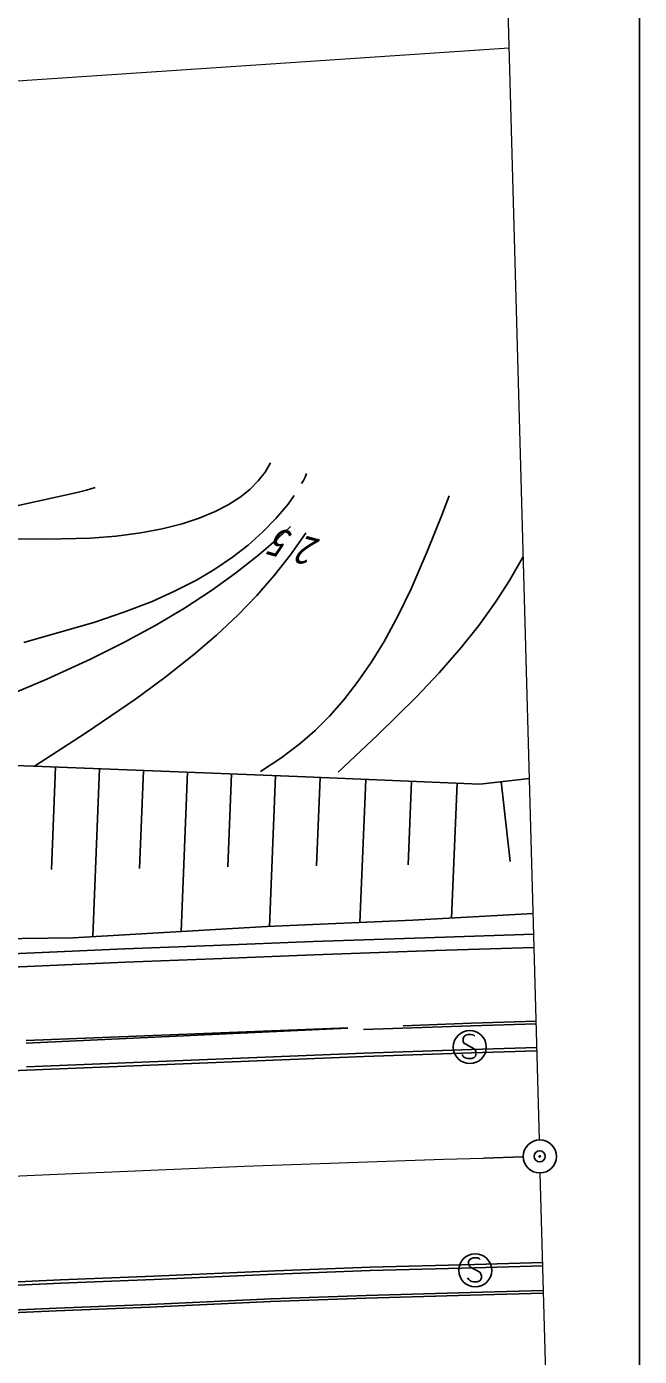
# Model space of a CAD drawing. Units: millimetres, scale not verified. Extents: x 40000 to 802321, y 20000 to 700605.
# Drawn here: x 551362 to 579000, y 284026 to 343979 of the extents above; entities that cross this region are included whole.
import ezdxf

# ---------------------------------------------------------------- set-up
doc = ezdxf.new("R2010")
doc.units = ezdxf.units.MM
doc.header["$LTSCALE"] = 1000
doc.header["$PDMODE"] = 32
doc.header["$PDSIZE"] = 500
doc.linetypes.add('CHAIN', pattern=[18.5, 12, -1.5, 3.5, -1.5])
for name, color, linetype, lineweight in [('M-BGD', 7, 'Continuous', 25), ('M-BMK', 2, 'CHAIN', 13), ('M-BMK-HTXT', 7, 'Continuous', 13), ('M-BMK-LINE', 2, 'Continuous', 13), ('M-BMK-SRVR', 3, 'Continuous', 25), ('M-TTL-BAND', 7, 'Continuous', 25)]:
    doc.layers.add(name, color=color, linetype=linetype, lineweight=lineweight)
doc.layers.add('M-OTRS', color=6, linetype='Continuous')
doc.styles.add('ＭＳ ゴシック', font='')
doc.styles.get('ＭＳ ゴシック').set_extended_font_data('MS Gothic')

msp = doc.modelspace()

# ---------------------------------------------------------------- linework, layer by layer
at = {"layer": 'M-BGD'}
for p, q in [((562116, 323886), (561811, 323499)), ((562368, 324304), (562116, 323886)), ((563919, 323671), (563987, 323825)), ((554057, 323081), (554456, 323196)), ((561811, 323499), (561427, 323115)), ((563764, 323379), (563845, 323518)), ((563845, 323518), (563919, 323671)), ((550986, 322393), (553650, 322973)), ((553650, 322973), (554057, 323081)), ((560990, 322764), (560458, 322421)), ((561427, 323115), (560990, 322764)), ((563157, 322455), (563429, 322835)), ((570272, 322428), (570422, 322823)), ((559861, 322110), (559149, 321813)), ((560458, 322421), (559861, 322110)), ((562605, 321802), (563157, 322455)), ((569433, 320309), (570121, 322034)), ((570121, 322034), (570272, 322428)), ((558382, 321560), (557481, 321331)), ((559149, 321813), (558382, 321560)), ((562018, 321198), (562605, 321802)), ((563257, 321446), (562705, 320916)), ((552295, 320871), (550328, 320881)), ((554250, 320920), (552295, 320871)), ((555404, 321006), (554250, 320920)), ((556517, 321149), (555404, 321006)), ((557481, 321331), (556517, 321149)), ((561352, 320603), (562018, 321198)), ((562705, 320916), (561832, 320162)), ((563259, 320157), (563945, 321131)), ((563945, 321131), (563960, 321153)), ((560652, 320057), (561352, 320603)), ((561832, 320162), (560781, 319334)), ((562534, 319231), (563259, 320157)), ((568699, 318627), (569433, 320309)), ((559853, 319516), (560652, 320057)), ((573136, 319000), (573729, 320027)), ((573729, 320027), (573743, 320054)), ((573743, 320054), (573763, 320091)), ((558038, 318520), (559019, 319023)), ((559019, 319023), (559853, 319516)), ((560781, 319334), (559699, 318558)), ((561741, 318325), (562534, 319231)), ((572505, 318024), (573136, 319000)), ((557021, 318066), (558038, 318520)), ((559699, 318558), (558478, 317761)), ((568113, 317423), (568699, 318627)), ((555745, 317572), (557021, 318066)), ((558478, 317761), (557225, 317014)), ((560910, 317466), (561741, 318325)), ((571755, 316983), (572505, 318024)), ((554433, 317130), (555745, 317572)), ((559920, 316537), (560910, 317466)), ((567482, 316261), (568113, 317423)), ((551230, 316213), (554433, 317130)), ((557225, 317014), (555750, 316211)), ((570962, 315985), (571755, 316983)), ((555750, 316211), (554243, 315460)), ((558892, 315656), (559920, 316537)), ((566900, 315309), (567482, 316261)), ((569965, 314840), (570962, 315985)), ((554243, 315460), (552268, 314555)), ((557603, 314638), (558892, 315656)), ((566278, 314406), (566900, 315309)), ((568933, 313744), (569965, 314840)), ((552268, 314555), (550252, 313698)), ((556267, 313661), (557603, 314638)), ((565670, 313625), (566278, 314406)), ((554014, 312127), (556267, 313661)), ((565024, 312892), (565670, 313625)), ((567193, 312031), (568933, 313744)), ((564381, 312251), (565024, 312892)), ((551724, 310641), (554014, 312127)), ((563694, 311652), (564381, 312251)), ((565411, 310361), (567193, 312031)), ((562821, 311000), (563694, 311652)), ((551670, 310643), (548512, 310734)), ((563579, 310171), (551670, 310643)), ((552662, 310603), (552479, 305975)), ((561911, 310396), (562821, 311000)), ((554647, 310525), (554347, 302954)), ((556632, 310446), (556456, 306019)), ((558617, 310367), (558332, 303181)), ((560601, 310289), (560435, 306092)), ((562586, 310210), (562316, 303407)), ((571809, 309828), (563579, 310171)), ((564607, 310128), (564442, 306148)), ((566665, 310042), (566396, 303584)), ((574038, 310086), (571809, 309828)), ((568723, 309956), (568566, 306187)), ((570781, 309871), (570527, 303785)), ((572762, 309938), (573178, 306345)), ((574206, 303992), (568784, 303687)), ((562197, 303401), (553465, 302904)), ((568784, 303687), (562197, 303401)), ((553465, 302904), (544080, 302777)), ((569771, 302919), (564289, 302728)), ((574232, 303060), (569771, 302919)), ((549805, 302135), (555799, 302398)), ((555799, 302398), (559788, 302555)), ((564289, 302728), (559789, 302555)), ((569792, 302320), (564312, 302128)), ((574248, 302460), (569792, 302320)), ((549832, 301536), (555823, 301799)), ((555823, 301799), (559812, 301956)), ((564312, 302128), (559812, 301956)), ((565852, 298839), (551345, 298275)), ((565853, 298830), (551347, 298155)), ((566559, 298769), (571409, 298927)), ((568350, 298934), (571407, 299047)), ((571407, 299047), (574340, 299140)), ((571409, 298927), (574343, 299020)), ((571051, 298370), (571050, 298283)), ((571050, 298283), (571055, 298227)), ((571098, 298453), (571051, 298370)), ((571055, 298227), (571087, 298153)), ((571087, 298153), (571140, 298113)), ((571179, 298512), (571098, 298453)), ((571140, 298113), (571554, 297887)), ((571276, 298540), (571179, 298512)), ((571392, 298543), (571276, 298540)), ((571471, 298530), (571392, 298543)), ((571528, 298505), (571471, 298530)), ((571571, 298461), (571528, 298505)), ((566574, 297700), (551362, 297086)), ((566580, 297550), (551368, 296936)), ((566576, 297700), (571426, 297858)), ((566580, 297550), (571431, 297708)), ((571056, 297552), (571002, 297637)), ((571117, 297497), (571056, 297552)), ((571190, 297465), (571117, 297497)), ((571265, 297456), (571190, 297465)), ((571437, 297460), (571265, 297456)), ((571426, 297858), (574372, 297952)), ((571431, 297708), (574377, 297802)), ((571553, 297497), (571437, 297460)), ((571603, 297565), (571553, 297497)), ((571554, 297887), (571601, 297820)), ((571601, 297820), (571633, 297727)), ((571628, 297637), (571603, 297565)), ((571633, 297727), (571628, 297637)), ((551368, 296936), (547119, 296732)), ((571961, 292968), (573758, 293020)), ((571345, 288388), (571299, 288304)), ((571426, 288446), (571345, 288388)), ((571523, 288474), (571426, 288446)), ((571639, 288477), (571523, 288474)), ((571719, 288464), (571639, 288477)), ((571775, 288439), (571719, 288464)), ((571818, 288395), (571775, 288439)), ((557102, 287642), (562571, 287889)), ((562571, 287889), (566857, 288044)), ((562576, 287739), (566863, 287895)), ((566857, 288044), (571555, 288170)), ((566861, 287895), (571559, 288020)), ((571299, 288304), (571297, 288218)), ((571297, 288218), (571302, 288161)), ((571302, 288161), (571334, 288087)), ((571334, 288087), (571387, 288047)), ((571387, 288047), (571802, 287821)), ((571555, 288170), (574639, 288262)), ((571559, 288020), (574643, 288112)), ((571802, 287821), (571848, 287755)), ((547397, 287216), (552888, 287475)), ((547404, 287067), (552894, 287325)), ((552888, 287475), (557102, 287642)), ((552894, 287325), (557108, 287492)), ((557109, 287492), (562576, 287739)), ((571303, 287486), (571249, 287571)), ((571365, 287432), (571303, 287486)), ((571437, 287400), (571365, 287432)), ((571512, 287390), (571437, 287400)), ((571684, 287394), (571512, 287390)), ((571800, 287431), (571684, 287394)), ((571851, 287500), (571800, 287431)), ((571848, 287755), (571880, 287662)), ((571875, 287571), (571851, 287500)), ((571880, 287662), (571875, 287571)), ((556921, 286372), (562388, 286619)), ((562383, 286500), (566669, 286655)), ((562388, 286619), (566675, 286775)), ((566669, 286655), (571367, 286780)), ((566675, 286775), (571372, 286900)), ((571367, 286780), (574677, 286879)), ((571372, 286900), (574674, 286998)), ((547211, 285827), (552701, 286086)), ((547217, 285947), (552707, 286205)), ((552701, 286086), (556915, 286252)), ((552707, 286205), (556921, 286372)), ((556915, 286252), (562383, 286500))]:
    msp.add_line(p, q, dxfattribs=at)
for centre, radius in [((571350, 297972), 746), ((574508, 293042), 31.2), ((574508, 293042), 25), ((574508, 293041), 22.5), ((574508, 293042), 18.7), ((574508, 293042), 12.5), ((574508, 293042), 6.2), ((571597, 287906), 746)]:
    msp.add_circle(centre, radius, dxfattribs=at)
at = {"layer": 'M-BMK'}
for p, q in [((552396, 292232), (561179, 292599)), ((561179, 292599), (570164, 292913)), ((570164, 292913), (571961, 292968)), ((542418, 291749), (552396, 292232))]:
    msp.add_line(p, q, dxfattribs=at)
at = {"layer": 'M-BMK-HTXT'}
msp.add_line((542946, 341005), (573132, 343019), dxfattribs=at)
at = {"layer": 'M-BMK-LINE'}
for p, q in [((574487, 293791), (572850, 353253)), ((575864, 243771), (574528, 292292))]:
    msp.add_line(p, q, dxfattribs=at)
at = {"layer": 'M-BMK-SRVR'}
msp.add_circle((574508, 293041), 746, dxfattribs=at)
at = {"layer": 'M-OTRS'}
msp.add_point((574505, 293045), dxfattribs=at)
at = {"layer": 'M-TTL-BAND'}
msp.add_line((579000, 20000), (579000, 370000), dxfattribs=at)

# ---------------------------------------------------------------- texts
at = {"layer": 'M-BGD', "insert": (564677, 320854), "char_height": 1320, "attachment_point": 7, "rotation": 164.5, "style": 'ＭＳ ゴシック'}
msp.add_mtext('\\T1.67;\\W0.85;\\Q15;25', dxfattribs=at)

doc.saveas('drawing.dxf')
